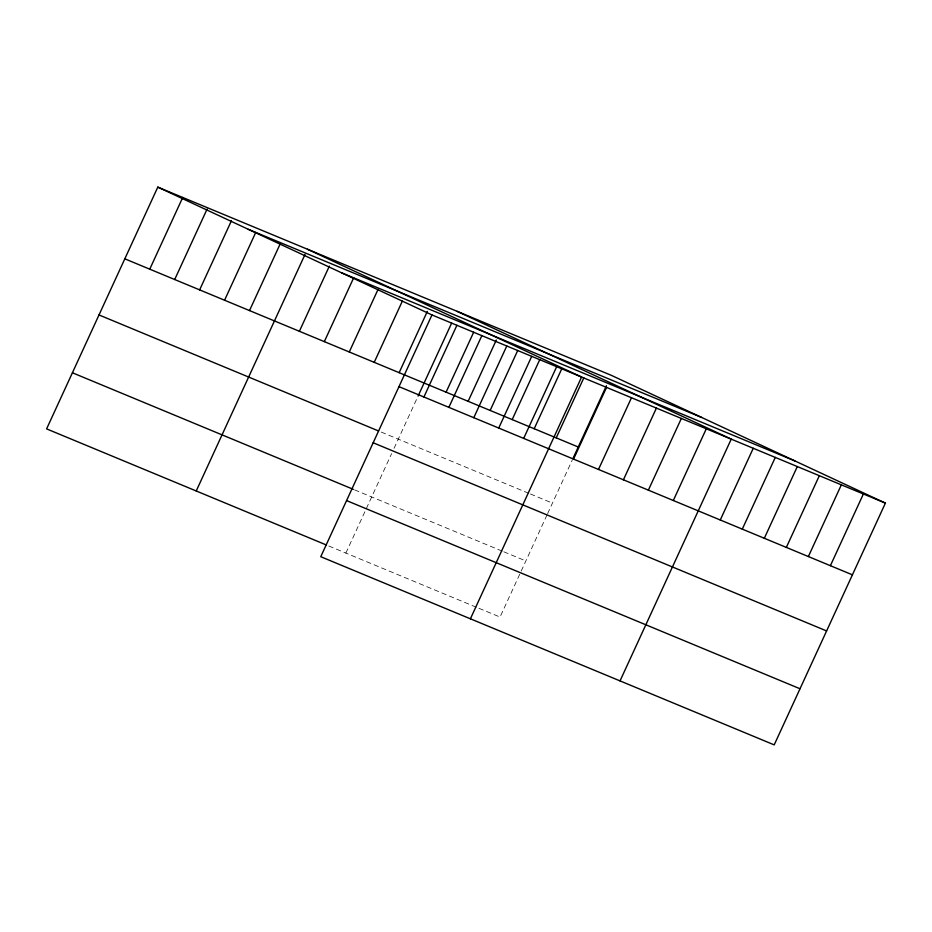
<?xml version="1.0" encoding="UTF-8"?>
<svg xmlns="http://www.w3.org/2000/svg" width="932" height="932" viewBox="0 0 932 932"><rect width="100%" height="100%" fill="white"/><g stroke="black" fill="none" stroke-linecap="round" stroke-linejoin="round"><path stroke-width="0.7" stroke-dasharray="4.66 3.5" d="M345.865 553.072L391.626 453.593M394.038 448.339L417.478 397.382M547.002 514.953L500.041 617.054L478.011 607.92M547.608 513.637L572.248 460.058M381.211 432.064L529.12 493.447M530.413 493.983L552.443 503.129M354.614 489.882L502.534 551.266M503.828 551.802L525.846 560.936M328.81 546.001L476.718 607.384"/><path stroke-width="1.4" d="M885.4 503.117L431.959 314.946L320.759 556.707L774.201 744.878L885.4 503.117L611.241 375.293L157.799 187.122L46.6 428.883L326.177 544.905M149.749 269.185L182.73 197.468M174.692 279.53L207.079 209.129M199.634 289.875L231.416 220.779M224.565 300.232L255.752 232.429M249.508 310.577L280.089 244.091M196.233 490.978L305.032 254.436M299.382 331.279L329.369 266.086M324.324 341.625L353.706 277.748M349.267 351.981L378.054 289.398M374.21 362.327L402.391 301.048M399.141 372.683L427.334 311.405M418.084 396.077L451.671 323.055M423.92 396.997L456.901 325.291M446.102 392.162L473.689 332.188M448.863 407.354L481.844 335.648M468.132 401.308L496.313 340.029M473.794 417.699L506.775 345.993M490.15 410.453L517.738 350.467M498.737 428.056L531.718 356.339M512.181 419.586L539.768 359.612M523.679 438.401L556.66 366.695M534.199 428.732L561.786 368.757M470.404 618.801L581.591 377.041L307.432 249.217M556.229 437.865L583.816 377.891M572.854 458.754L606.441 385.732M573.553 459.103L606.534 387.386M598.495 469.448L631.477 397.743M623.426 479.805L656.419 408.088M648.369 490.15L681.35 418.445M673.312 500.496L706.293 428.79M620.036 680.896L731.236 439.135L457.064 311.323M720.273 519.986L753.254 448.28M742.291 529.131L775.284 457.426M764.322 538.265L797.303 466.559M786.34 547.41L819.333 475.704M808.37 556.544L841.351 484.838M830.389 565.689L863.382 493.983M248.273 229.307L701.714 417.478M341.485 272.761L794.926 460.944M124.818 258.828L578.248 447.01M398.978 386.652L852.419 574.834M99.002 314.946L378.578 430.968M373.173 442.77L826.602 630.941M72.405 372.765L353.31 489.335M346.576 500.589L800.017 688.76M157.799 187.122L431.959 314.946"/></g></svg>
